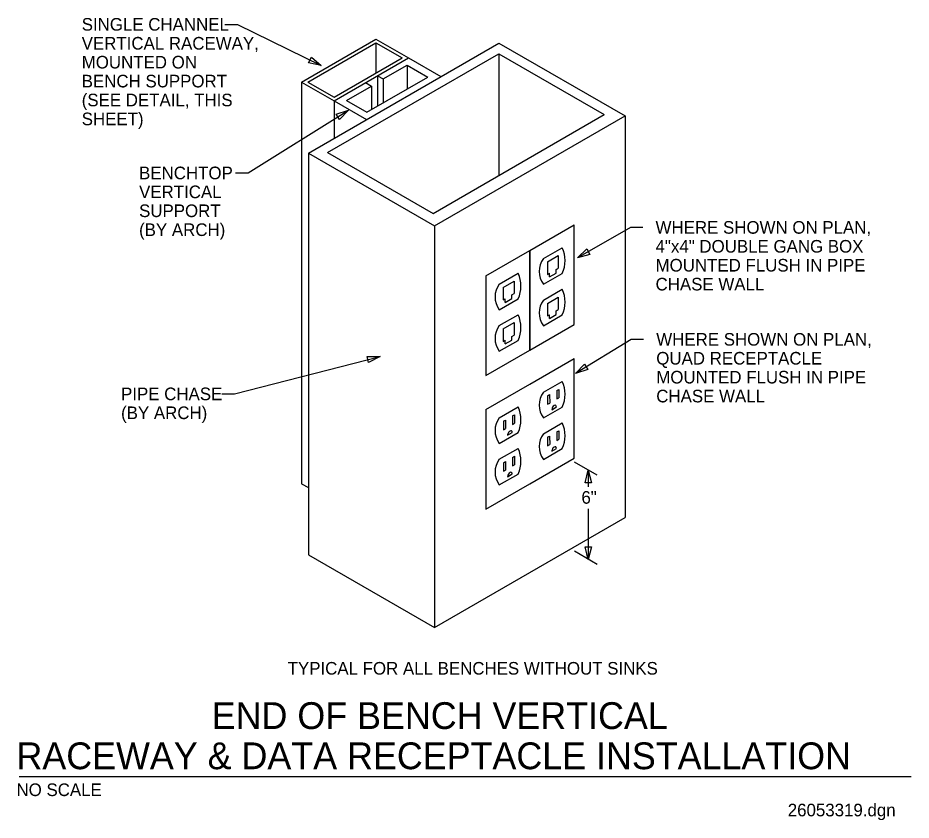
# Model space of a CAD drawing. Extents: x 10354.9 to 10402.1, y 10092.8 to 10135.2.
import ezdxf

# ---------------------------------------------------------------- set-up
doc = ezdxf.new("R2010")
doc.units = 0
for name, color, linetype in [('Level 3', 7, 'Continuous'), ('Level 52', 7, 'Continuous'), ('Level 61', 7, 'Continuous'), ('Level 62', 7, 'Continuous'), ('Level 63', 7, 'Continuous')]:
    doc.layers.add(name, color=color, linetype=linetype)

msp = doc.modelspace()

# ---------------------------------------------------------------- linework, layer by layer
at = {"layer": 'Level 52'}
msp.add_line((10354.987, 10095.094), (10402.133, 10095.094), dxfattribs=at)
at = {"layer": 'Level 61'}
for p, q in [((10370.271, 10128.053), (10380.348, 10133.871)), ((10380.348, 10133.871), (10387.021, 10130.019)), ((10371.285, 10128.083), (10380.332, 10133.307)), ((10375.557, 10133.088), (10377.275, 10132.097)), ((10380.332, 10133.307), (10385.911, 10130.086)), ((10380.332, 10133.307), (10380.332, 10126.866)), ((10374.219, 10131.97), (10375.494, 10132.706)), ((10375.494, 10132.706), (10375.494, 10131.439)), ((10375.494, 10132.706), (10376.592, 10132.073)), ((10373.367, 10130.211), (10376.592, 10132.073)), ((10373.92, 10132.143), (10374.219, 10131.97)), ((10373.92, 10132.143), (10373.92, 10130.53)), ((10372.292, 10130.832), (10373.616, 10131.596)), ((10373.294, 10131.781), (10373.616, 10131.596)), ((10373.616, 10131.596), (10373.616, 10130.355)), ((10374.219, 10131.97), (10374.219, 10130.703)), ((10371.627, 10130.819), (10373.344, 10129.827)), ((10372.292, 10130.832), (10373.367, 10130.211)), ((10376.863, 10124.863), (10385.911, 10130.086)), ((10376.943, 10124.2), (10387.021, 10130.019)), ((10387.021, 10130.019), (10387.021, 10108.78)), ((10370.271, 10128.053), (10376.943, 10124.2)), ((10370.271, 10128.053), (10370.271, 10106.814)), ((10371.285, 10128.083), (10376.863, 10124.863)), ((10376.943, 10124.2), (10376.943, 10102.962)), ((10376.943, 10102.962), (10387.021, 10108.78)), ((10370.271, 10106.814), (10376.943, 10102.962))]:
    msp.add_line(p, q, dxfattribs=at)
at = {"layer": 'Level 62'}
for p, q in [((10369.91, 10131.81), (10373.84, 10134.079)), ((10370.243, 10131.81), (10373.84, 10133.887)), ((10373.84, 10134.079), (10375.557, 10133.088)), ((10373.84, 10133.887), (10375.224, 10133.088)), ((10373.84, 10133.887), (10373.84, 10132.289)), ((10371.627, 10130.819), (10375.557, 10133.088)), ((10371.627, 10131.011), (10375.224, 10133.088)), ((10369.91, 10131.81), (10371.627, 10130.819)), ((10369.91, 10131.81), (10369.91, 10110.572)), ((10370.243, 10131.81), (10371.627, 10131.011)), ((10371.627, 10130.819), (10371.627, 10128.836)), ((10381.982, 10122.907), (10384.317, 10124.255)), ((10384.317, 10118.985), (10384.317, 10124.255)), ((10382.695, 10122.473), (10383.691, 10123.048)), ((10379.647, 10121.558), (10381.982, 10122.907)), ((10381.982, 10117.637), (10381.982, 10122.907)), ((10381.982, 10122.907), (10381.982, 10117.637)), ((10382.907, 10122.298), (10383.479, 10122.629)), ((10383.479, 10122.629), (10383.479, 10121.968)), ((10382.907, 10122.298), (10382.907, 10121.638)), ((10380.36, 10121.124), (10381.356, 10121.699)), ((10382.695, 10121.117), (10383.691, 10121.692)), ((10382.907, 10121.638), (10383.018, 10121.702)), ((10383.018, 10121.508), (10383.369, 10121.711)), ((10383.018, 10121.508), (10383.018, 10121.702)), ((10383.369, 10121.905), (10383.479, 10121.968)), ((10383.369, 10121.711), (10383.369, 10121.905)), ((10379.647, 10121.558), (10379.647, 10116.289)), ((10380.572, 10120.95), (10381.144, 10121.28)), ((10381.144, 10121.28), (10381.144, 10120.62)), ((10380.572, 10120.95), (10380.572, 10120.29)), ((10382.695, 10120.279), (10383.691, 10120.854)), ((10380.36, 10119.769), (10381.356, 10120.344)), ((10380.572, 10120.29), (10380.682, 10120.353)), ((10380.682, 10120.16), (10381.034, 10120.363)), ((10380.682, 10120.16), (10380.682, 10120.353)), ((10381.034, 10120.556), (10381.144, 10120.62)), ((10381.034, 10120.363), (10381.034, 10120.556)), ((10382.907, 10120.105), (10383.479, 10120.435)), ((10383.479, 10120.435), (10383.479, 10119.775)), ((10382.907, 10120.105), (10382.907, 10119.445)), ((10383.369, 10119.711), (10383.479, 10119.775)), ((10380.36, 10118.931), (10381.356, 10119.506)), ((10382.695, 10118.923), (10383.691, 10119.498)), ((10382.907, 10119.445), (10383.018, 10119.508)), ((10383.018, 10119.315), (10383.369, 10119.518)), ((10383.018, 10119.315), (10383.018, 10119.508)), ((10383.369, 10119.518), (10383.369, 10119.711)), ((10380.572, 10118.757), (10381.144, 10119.087)), ((10381.144, 10119.087), (10381.144, 10118.427)), ((10381.982, 10117.637), (10384.317, 10118.985)), ((10380.572, 10118.757), (10380.572, 10118.096)), ((10381.034, 10118.363), (10381.144, 10118.427)), ((10381.034, 10118.169), (10381.034, 10118.363)), ((10380.36, 10117.575), (10381.356, 10118.15)), ((10380.572, 10118.096), (10380.682, 10118.16)), ((10380.682, 10117.966), (10381.034, 10118.169)), ((10380.682, 10117.966), (10380.682, 10118.16)), ((10379.647, 10116.289), (10381.982, 10117.637)), ((10381.982, 10115.839), (10384.317, 10117.188)), ((10384.317, 10111.918), (10384.317, 10117.188)), ((10382.695, 10115.405), (10383.691, 10115.98)), ((10379.647, 10114.491), (10381.982, 10115.839)), ((10383.401, 10115.501), (10383.505, 10115.561)), ((10383.401, 10115.501), (10383.401, 10115.054)), ((10383.505, 10115.561), (10383.511, 10115.118)), ((10382.917, 10115.222), (10383.021, 10115.282)), ((10382.917, 10115.222), (10382.917, 10114.775)), ((10383.021, 10115.282), (10383.028, 10114.839)), ((10383.401, 10115.054), (10383.511, 10115.118)), ((10380.36, 10114.057), (10381.356, 10114.632)), ((10382.695, 10114.05), (10383.691, 10114.625)), ((10382.917, 10114.775), (10383.028, 10114.839)), ((10383.136, 10114.485), (10383.384, 10114.629)), ((10379.647, 10114.491), (10379.647, 10109.222)), ((10381.066, 10114.153), (10381.17, 10114.213)), ((10381.066, 10114.153), (10381.066, 10113.706)), ((10381.17, 10114.213), (10381.176, 10113.77)), ((10380.582, 10113.874), (10380.686, 10113.934)), ((10380.582, 10113.874), (10380.582, 10113.427)), ((10380.686, 10113.934), (10380.692, 10113.491)), ((10381.066, 10113.706), (10381.176, 10113.77)), ((10382.695, 10113.212), (10383.691, 10113.787)), ((10380.36, 10112.701), (10381.356, 10113.276)), ((10380.582, 10113.427), (10380.692, 10113.491)), ((10380.801, 10113.137), (10381.049, 10113.28)), ((10383.401, 10113.308), (10383.505, 10113.368)), ((10383.401, 10113.308), (10383.401, 10112.861)), ((10383.505, 10113.368), (10383.511, 10112.925)), ((10382.917, 10113.028), (10383.021, 10113.089)), ((10382.917, 10113.028), (10382.917, 10112.582)), ((10382.917, 10112.582), (10383.028, 10112.645)), ((10383.021, 10113.089), (10383.028, 10112.645)), ((10383.401, 10112.861), (10383.511, 10112.925)), ((10380.36, 10111.864), (10381.356, 10112.439)), ((10382.695, 10111.856), (10383.691, 10112.431)), ((10383.136, 10112.292), (10383.384, 10112.435)), ((10380.582, 10111.68), (10380.686, 10111.74)), ((10380.686, 10111.74), (10380.692, 10111.297)), ((10381.066, 10111.96), (10381.17, 10112.02)), ((10381.066, 10111.96), (10381.066, 10111.513)), ((10381.17, 10112.02), (10381.176, 10111.576)), ((10381.982, 10110.57), (10384.317, 10111.918)), ((10380.582, 10111.68), (10380.582, 10111.233)), ((10380.582, 10111.233), (10380.692, 10111.297)), ((10381.066, 10111.513), (10381.176, 10111.576)), ((10380.36, 10110.508), (10381.356, 10111.083)), ((10380.801, 10110.944), (10381.049, 10111.087)), ((10369.91, 10110.572), (10370.271, 10110.364)), ((10379.647, 10109.222), (10381.982, 10110.57))]:
    msp.add_line(p, q, dxfattribs=at)
for centre, radius, start, end in [((10382.277, 10122.37), 1.568, 334.3863, 25.6137), ((10383.61, 10121.795), 1.138, 143.4578, 216.5422), ((10379.942, 10121.021), 1.568, 334.3863, 25.6137), ((10381.275, 10120.447), 1.138, 143.4578, 216.5422), ((10382.277, 10120.176), 1.568, 334.3863, 25.6137), ((10383.61, 10119.601), 1.138, 143.4578, 216.5422), ((10379.942, 10118.828), 1.568, 334.3863, 25.6137), ((10381.275, 10118.253), 1.138, 143.4578, 216.5422), ((10382.277, 10115.302), 1.568, 334.3863, 25.6137), ((10383.61, 10114.728), 1.138, 143.4578, 216.5422), ((10379.942, 10113.954), 1.568, 334.3863, 25.6137), ((10381.275, 10113.379), 1.138, 143.4578, 216.5422), ((10382.277, 10113.109), 1.568, 334.3863, 25.6137), ((10383.61, 10112.534), 1.138, 143.4578, 216.5422), ((10379.942, 10111.761), 1.568, 334.3863, 25.6137), ((10381.275, 10111.186), 1.138, 143.4578, 216.5422)]:
    msp.add_arc(centre, radius, start, end, dxfattribs=at)
for centre in [(10383.26, 10114.557), (10380.925, 10113.209), (10383.26, 10112.364), (10380.925, 10111.015)]:
    msp.add_ellipse(centre, major_axis=(0.088, 0.152), ratio=0.57735, start_param=5.497753, end_param=8.531602, dxfattribs=at)
at = {"layer": 'Level 63'}
for p, q in [((10365.854, 10134.858), (10366.521, 10134.858)), ((10366.521, 10134.858), (10370.955, 10132.688)), ((10367.083, 10127.003), (10372.401, 10130.329)), ((10366.417, 10127.003), (10367.083, 10127.003)), ((10387.291, 10124.123), (10384.497, 10122.507)), ((10387.957, 10124.123), (10387.291, 10124.123)), ((10387.328, 10118.205), (10384.39, 10116.397)), ((10387.995, 10118.205), (10387.328, 10118.205)), ((10366.36, 10115.322), (10374.062, 10117.305)), ((10365.693, 10115.322), (10366.36, 10115.322)), ((10385.531, 10111.026), (10384.331, 10111.719)), ((10385.067, 10111.294), (10385.067, 10110.406)), ((10385.067, 10109.252), (10385.067, 10106.574)), ((10385.531, 10106.306), (10384.331, 10106.999))]:
    msp.add_line(p, q, dxfattribs=at)
for points in [[(10370.43, 10133.13), (10370.955, 10132.688), (10370.283, 10132.831)], [(10371.748, 10130.117), (10372.401, 10130.329), (10371.925, 10129.835)], [(10385.158, 10122.697), (10384.497, 10122.507), (10384.991, 10122.985)], [(10373.375, 10117.301), (10374.062, 10117.305), (10373.458, 10116.978)], [(10385.045, 10116.605), (10384.39, 10116.397), (10384.87, 10116.889)], [(10384.9, 10110.627), (10385.067, 10111.294), (10385.234, 10110.627)], [(10385.234, 10107.241), (10385.067, 10106.574), (10384.9, 10107.241)]]:
    msp.add_lwpolyline(points, close=True, dxfattribs=at)

# ---------------------------------------------------------------- texts
at = {"layer": 'Level 3'}
msp.add_text('26053319.dgn', height=0.66667, dxfattribs=at).set_placement((10395.611, 10092.987))
at = {"layer": 'Level 52'}
for s, height, p in [('END OF BENCH VERTICAL', 1.41667, (10365.164, 10097.604)), ('RACEWAY & DATA RECEPTACLE INSTALLATION', 1.41667, (10354.844, 10095.479)), ('NO SCALE', 0.6667, (10354.844, 10094.059))]:
    msp.add_text(s, height=height, dxfattribs=at).set_placement(p)
at = {"layer": 'Level 63'}
for s, height, p in [('SINGLE CHANNEL', 0.66667, (10358.292, 10134.525)), ('VERTICAL RACEWAY,', 0.66667, (10358.292, 10133.525)), ('MOUNTED ON', 0.6667, (10358.292, 10132.525)), ('BENCH SUPPORT', 0.66667, (10358.292, 10131.525)), ('(SEE DETAIL, THIS', 0.66667, (10358.292, 10130.525)), ('SHEET)', 0.6667, (10358.292, 10129.525)), ('BENCHTOP', 0.6667, (10361.324, 10126.669)), ('VERTICAL', 0.6667, (10361.324, 10125.669)), ('SUPPORT', 0.6667, (10361.324, 10124.669)), ('WHERE SHOWN ON PLAN,', 0.66667, (10388.624, 10123.79)), ('(BY ARCH)', 0.6667, (10361.324, 10123.669)), ('4"x4" DOUBLE GANG BOX', 0.66667, (10388.624, 10122.79)), ('MOUNTED FLUSH IN PIPE', 0.66667, (10388.624, 10121.79)), ('CHASE WALL', 0.6667, (10388.624, 10120.79)), ('WHERE SHOWN ON PLAN,', 0.66667, (10388.661, 10117.872)), ('QUAD RECEPTACLE', 0.66667, (10388.661, 10116.872)), ('MOUNTED FLUSH IN PIPE', 0.66667, (10388.661, 10115.872)), ('PIPE CHASE', 0.6667, (10360.372, 10114.989)), ('CHASE WALL', 0.6667, (10388.661, 10114.872)), ('(BY ARCH)', 0.6667, (10360.372, 10113.989)), ('TYPICAL FOR ALL BENCHES WITHOUT SINKS', 0.66667, (10369.178, 10100.48))]:
    msp.add_text(s, height=height, dxfattribs=at).set_placement(p)
msp.add_text('6"', height=0.6667, rotation=1.333, dxfattribs=at).set_placement((10384.713, 10109.509))

doc.saveas('drawing.dxf')
